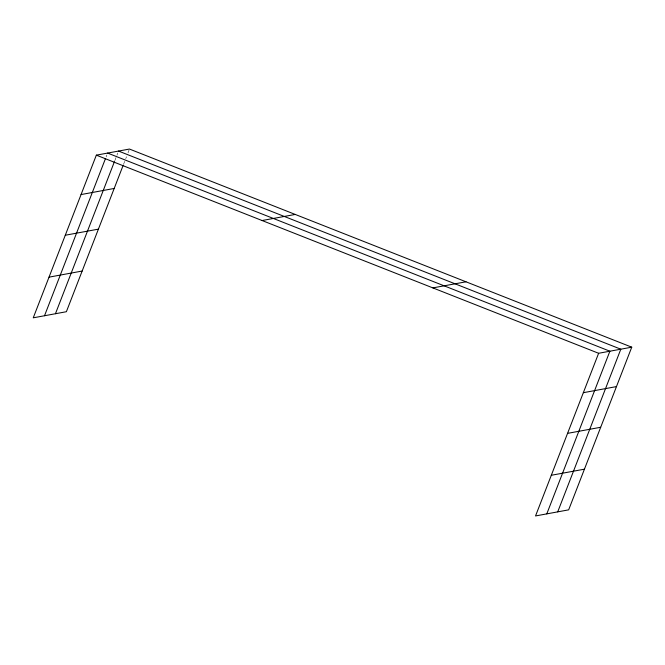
<?xml version="1.0" encoding="UTF-8"?>
<svg xmlns="http://www.w3.org/2000/svg" width="665" height="665" viewBox="0 0 665 665"><rect width="100%" height="100%" fill="white"/><g stroke="black" fill="none" stroke-linecap="round" stroke-linejoin="round"><path stroke-width="0.5" stroke-dasharray="3.33 2.49" d="M106.117 156.923L106.866 154.995M114.812 160.681L117.796 152.983M123.507 164.43L125.369 159.625M125.743 158.661L126.491 156.74M127.979 152.9L129.101 150.016"/><path stroke-width="1" d="M631.75 347.18L598.625 353.281L535.533 515.949L568.658 509.847L631.75 347.18L129.467 149.051L96.342 155.153L33.25 317.82L66.375 311.719L123.133 165.394M44.513 315.75L105.369 158.844M55.444 313.73L114.438 161.637M546.788 513.879L609.888 351.203L107.605 153.075M557.719 511.859L620.819 349.192L118.536 151.063M81.055 194.562L114.181 188.461M65.278 235.235L98.403 229.142M262.101 220.531L295.227 214.438M49.027 277.147L82.152 271.046M432.873 287.895L465.999 281.802M583.338 392.691L616.463 386.589M567.561 433.364L600.686 427.271M551.31 475.276L584.435 469.174M96.342 155.153L598.625 353.281"/></g></svg>
